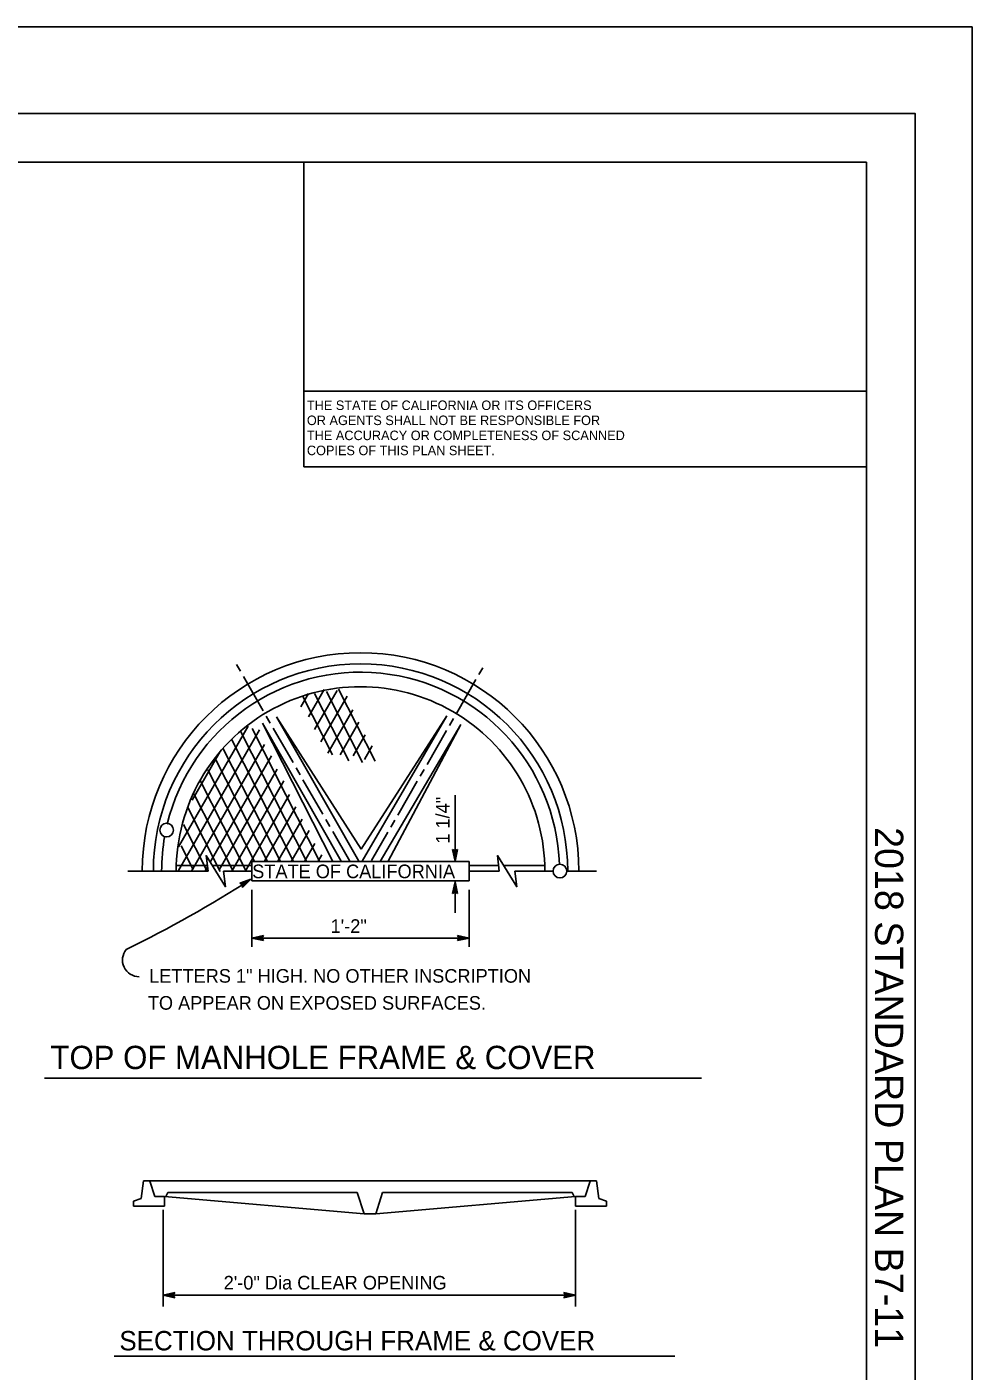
# Model space of a CAD drawing. Extents: x -894 to 866, y -476 to 714.
# Drawn here: x 379 to 866, y 21 to 714 of the extents above; entities that cross this region are included whole.
import ezdxf

# ---------------------------------------------------------------- set-up
doc = ezdxf.new("R2010")
doc.units = 0
for name, color, linetype in [('10 Sheet Format', 7, 'Continuous'), ('56 Stage 3 Anno', 7, 'Continuous'), ('57 Undefined', 7, 'Continuous'), ('60 Nongeo Data', 7, 'Continuous')]:
    doc.layers.add(name, color=color, linetype=linetype)

msp = doc.modelspace()

# ---------------------------------------------------------------- linework, layer by layer
at = {"layer": '10 Sheet Format'}
for p, q in [((836.58, 668.95), (836.58, 668.95)), ((-813.45, 643.96), (811.55, 643.96)), ((521.56, 525.89), (521.56, 643.96)), ((811.55, -406.04), (811.55, 643.96)), ((811.55, 525.89), (521.56, 525.89)), ((521.56, 487.06), (521.56, 525.89)), ((811.55, 487.06), (521.56, 487.06))]:
    msp.add_line(p, q, dxfattribs=at)
for points in [[(-894.04, 713.56), (865.96, 713.56), (865.96, -476.44), (-894.04, -476.44)], [(-863.43, 668.96), (836.57, 668.96), (836.57, -431.04), (-863.43, -431.04)], [(-863.43, 668.96), (836.57, 668.96), (836.57, -431.04), (-863.43, -431.04)]]:
    msp.add_lwpolyline(points, close=True, dxfattribs=at)
at = {"layer": '56 Stage 3 Anno'}
for p, q in [((599.5, 284), (599.5, 317.92)), ((599.5, 284), (598.17, 290)), ((598.17, 290), (599.5, 289.2)), ((598.18, 290), (598.18, 290)), ((599.5, 285.39), (598.53, 289.77)), ((599.51, 286.76), (598.88, 289.59)), ((599.51, 288.14), (599.24, 289.35)), ((599.5, 289.2), (600.84, 290)), ((600.84, 290), (599.5, 284)), ((599.5, 284), (599.5, 284)), ((600.49, 289.78), (599.51, 285.38)), ((600.13, 289.55), (599.51, 286.76)), ((599.78, 289.37), (599.51, 288.14)), ((600.84, 290), (600.84, 290)), ((488.58, 272.55), (494.37, 274.63)), ((489.98, 271.85), (488.58, 272.55)), ((488.58, 272.55), (488.58, 272.55)), ((488.96, 272.37), (493.2, 273.89)), ((489.35, 272.19), (492.03, 273.15)), ((489.68, 271.99), (490.87, 272.41)), ((492.03, 273.15), (489.98, 271.11)), ((490.01, 270.29), (489.98, 271.85)), ((490.87, 272.41), (489.99, 271.54)), ((494.37, 274.63), (490.01, 270.29)), ((490.01, 270.3), (490.01, 270.3)), ((493.19, 273.88), (490.02, 270.72)), ((494.37, 274.63), (494.37, 274.63)), ((598.17, 267.29), (599.5, 273.29)), ((598.52, 267.51), (599.5, 271.91)), ((598.88, 267.74), (599.5, 270.53)), ((599.5, 257.23), (599.5, 273.29)), ((599.5, 273.29), (599.5, 273.29)), ((599.5, 273.29), (600.83, 267.29)), ((599.5, 270.53), (600.13, 267.7)), ((599.51, 271.9), (600.48, 267.53)), ((494.82, 239.82), (494.82, 269.1)), ((599.5, 268.09), (598.17, 267.29)), ((598.17, 267.29), (598.17, 267.29)), ((599.23, 267.92), (599.5, 269.15)), ((599.5, 269.15), (599.77, 267.94)), ((600.83, 267.29), (599.5, 268.09)), ((600.83, 267.29), (600.83, 267.29)), ((606.82, 239.82), (606.82, 269.1)), ((494.82, 244.32), (500.82, 245.65)), ((494.82, 244.32), (606.82, 244.32)), ((500.82, 242.98), (494.82, 244.32)), ((494.82, 244.32), (494.82, 244.32)), ((500.6, 243.33), (496.2, 244.32)), ((496.21, 244.32), (500.58, 245.29)), ((497.58, 244.32), (500.41, 244.94)), ((500.37, 243.69), (497.58, 244.32)), ((498.96, 244.32), (500.17, 244.58)), ((500.19, 244.04), (498.96, 244.32)), ((500.82, 245.65), (500.02, 244.32)), ((500.02, 244.32), (500.82, 242.98)), ((500.82, 245.65), (500.82, 245.65)), ((500.82, 242.98), (500.82, 242.98)), ((601.62, 244.32), (600.82, 245.66)), ((600.82, 245.66), (600.82, 245.66)), ((600.82, 245.66), (606.82, 244.32)), ((606.82, 244.32), (600.82, 242.99)), ((600.82, 242.99), (601.62, 244.32)), ((600.82, 242.99), (600.82, 242.99)), ((601.04, 245.3), (605.44, 244.32)), ((605.43, 244.32), (601.05, 243.35)), ((604.06, 244.32), (601.23, 243.69)), ((601.27, 244.94), (604.06, 244.32)), ((601.45, 244.6), (602.68, 244.32)), ((602.68, 244.32), (601.47, 244.05)), ((606.82, 244.32), (606.82, 244.32)), ((387.94, 172.19), (726.43, 172.19)), ((449.06, 54.56), (449.06, 104.31)), ((661.59, 54.56), (661.59, 104.31)), ((449.06, 60.41), (455.06, 61.74)), ((449.06, 60.41), (661.59, 60.41)), ((455.06, 59.07), (449.06, 60.41)), ((449.06, 60.41), (449.06, 60.41)), ((454.84, 59.42), (450.44, 60.41)), ((450.45, 60.41), (454.82, 61.38)), ((451.82, 60.4), (454.64, 61.03)), ((454.61, 59.78), (451.82, 60.4)), ((453.2, 60.4), (454.41, 60.67)), ((454.43, 60.13), (453.2, 60.4)), ((455.06, 61.74), (454.26, 60.41)), ((454.26, 60.41), (455.06, 59.07)), ((455.06, 61.74), (455.06, 61.74)), ((455.06, 59.07), (455.06, 59.07)), ((656.39, 60.41), (655.59, 61.75)), ((655.59, 61.75), (655.59, 61.75)), ((655.59, 61.75), (661.59, 60.41)), ((661.59, 60.41), (655.59, 59.08)), ((655.59, 59.08), (656.39, 60.41)), ((655.59, 59.08), (655.59, 59.08)), ((655.8, 61.39), (660.21, 60.41)), ((660.19, 60.4), (655.82, 59.43)), ((658.82, 60.41), (656, 59.78)), ((656.04, 61.03), (658.82, 60.41)), ((656.21, 60.68), (657.44, 60.41)), ((657.44, 60.41), (656.23, 60.14)), ((661.59, 60.41), (661.59, 60.41)), ((423.89, 28.96), (712.74, 28.96))]:
    msp.add_line(p, q, dxfattribs=at)
for centre, radius, start, end in [((151.78, 808.48), 634.32, 296.02623, 302.68925), ((436.7, 233), 8.57, 140.25934, 270.66685)]:
    msp.add_arc(centre, radius, start, end, dxfattribs=at)
at = {"layer": '60 Nongeo Data'}
for p, q in [((520.02, 363.48), (523.92, 370.24)), ((536.4, 338.67), (520.96, 369.01)), ((523.97, 358.32), (532.11, 372.41)), ((544.74, 335.52), (527.08, 370.21)), ((527.11, 351.76), (538.71, 371.85)), ((530.36, 345.39), (543.9, 368.85)), ((551.88, 334.72), (533.25, 371.31)), ((558.28, 335.36), (539.41, 372.43)), ((533.89, 339.51), (546.82, 361.9)), ((457.1, 291.34), (492.97, 353.47)), ((540.79, 283.86), (500.3, 354.92)), ((536.5, 283.82), (500.3, 354.92)), ((549.99, 283.88), (507.52, 358.25)), ((551.06, 290.02), (507.52, 358.25)), ((540.37, 338.73), (550.01, 355.43)), ((551.06, 290.02), (595.25, 358.81)), ((551.69, 283.92), (595.25, 358.81)), ((560.94, 283.81), (602.47, 354.36)), ((565.12, 283.94), (602.47, 354.36)), ((456.98, 279.15), (498.83, 351.63)), ((516.35, 283.73), (484.26, 346.75)), ((523.02, 283.84), (489.06, 350.55)), ((529.72, 283.92), (494.96, 352.2)), ((546.99, 338.19), (553.26, 349.05)), ((463.68, 278.75), (501.38, 344.04)), ((464.04, 315.38), (478.45, 340.34)), ((509.57, 283.81), (479.89, 342.1)), ((552.84, 336.32), (556.87, 343.31)), ((473.32, 283.44), (504.93, 338.19)), ((502.83, 283.83), (476.02, 336.5)), ((491.93, 278.78), (468.16, 325.48)), ((496.12, 283.79), (472.06, 331.04)), ((477.92, 279.41), (507.91, 331.35)), ((485.2, 278.78), (464.94, 318.57)), ((484.51, 278.83), (511.33, 325.27)), ((478.55, 278.62), (461.62, 311.88)), ((491.34, 278.65), (514.25, 318.33)), ((501.26, 283.84), (517.44, 311.86)), ((508.21, 283.87), (520.68, 305.47)), ((471.71, 278.84), (459.52, 302.77)), ((515.09, 283.79), (524.3, 299.74)), ((464.57, 279.63), (458.33, 291.89)), ((522.01, 283.78), (527.3, 292.94)), ((528.99, 283.87), (530.88, 287.14)), ((472.24, 278.76), (430.84, 278.76)), ((455.91, 281.69), (471.87, 281.69)), ((470.68, 278.88), (471.95, 281.07)), ((474.54, 281.69), (494.89, 281.69)), ((494.89, 278.76), (480.24, 278.76)), ((494.82, 283.76), (606.82, 283.76)), ((494.82, 283.76), (494.82, 273.76)), ((606.82, 283.76), (606.82, 273.76)), ((606.87, 281.69), (621.94, 281.69)), ((622.31, 278.76), (606.87, 278.76)), ((624.48, 281.69), (645.75, 281.69)), ((649.93, 278.76), (630.31, 278.76)), ((672.41, 278.76), (657.08, 278.76)), ((494.82, 273.76), (606.82, 273.76)), ((438.9, 119.27), (437.76, 110.27)), ((438.9, 119.27), (672.44, 119.27)), ((444.76, 111.27), (442.18, 119.19)), ((666.59, 111.27), (669.16, 119.18)), ((672.44, 119.27), (673.59, 110.27)), ((444.76, 111.27), (449.76, 111.27)), ((449.76, 111.27), (552.71, 102.27)), ((449.76, 106.27), (449.76, 111.27)), ((450.42, 111.28), (451.44, 113.27)), ((451.44, 113.27), (549.14, 113.27)), ((552.71, 102.27), (549.14, 113.27)), ((558.71, 102.27), (562.07, 113.27)), ((558.71, 102.27), (661.59, 111.27)), ((562.07, 113.27), (659.9, 113.27)), ((660.92, 111.27), (659.9, 113.27)), ((661.59, 106.27), (661.59, 111.27)), ((666.59, 111.27), (661.59, 111.27)), ((437.76, 110.27), (433.76, 108.88)), ((433.76, 106.27), (433.76, 108.88)), ((433.76, 106.27), (449.76, 106.27)), ((677.59, 106.27), (661.59, 106.27)), ((673.59, 110.27), (677.59, 108.87)), ((677.59, 106.27), (677.59, 108.87)), ((552.71, 102.27), (558.71, 102.27))]:
    msp.add_line(p, q, dxfattribs=at)
for points in [[(488.89, 381.69), (486.84, 385.24)], [(611.8, 380.05), (613.82, 383.54)], [(500.68, 361.28), (490.43, 379.03)], [(600.2, 359.97), (610.29, 377.43)], [(504.26, 355.07), (502.21, 358.62)], [(596.68, 353.85), (598.69, 357.35)], [(516.04, 334.66), (505.8, 352.41)], [(585.08, 333.77), (595.16, 351.23)], [(519.63, 328.45), (517.58, 332)], [(531.41, 308.04), (521.17, 325.79)], [(581.55, 327.66), (583.57, 331.15)], [(569.96, 307.57), (580.04, 325.04)], [(535, 301.83), (532.95, 305.38)], [(566.43, 301.46), (568.44, 304.95)], [(545.34, 283.92), (536.54, 299.17)], [(556.54, 284.33), (564.91, 298.84)], [(472.24, 278.76), (471.24, 286.76), (481.24, 270.76), (480.24, 278.76)], [(622.31, 278.76), (621.31, 286.76), (631.31, 270.76), (630.31, 278.76)]]:
    msp.add_lwpolyline(points, dxfattribs=at)
for centre in [(450.89, 299.93), (653.55, 278.82)]:
    msp.add_circle(centre, 3.5, dxfattribs=at)
for radius, start, end in [(112.5, 0.0026, 180), (106.75, 0.00274, 179.99732), (102.5, 1.97944, 166.34488), (95, 0.00308, 180.0529), (102.5, 169.87716, 179.99721)]:
    msp.add_arc((550.82, 278.76), radius, start, end, dxfattribs=at)

# ---------------------------------------------------------------- texts
at = {"layer": '10 Sheet Format'}
for s, p in [('THE STATE OF CALIFORNIA OR ITS OFFICERS', (523.17, 516.25)), ('OR AGENTS SHALL NOT BE RESPONSIBLE FOR', (523.17, 508.5)), ('THE ACCURACY OR COMPLETENESS OF SCANNED', (523.17, 500.75)), ('COPIES OF THIS PLAN SHEET.', (523.17, 493))]:
    msp.add_text(s, height=4.9, dxfattribs=at).set_placement(p)
msp.add_text('2018 STANDARD PLAN B7-11', height=14.5, rotation=270, dxfattribs=at).set_placement((815.95, 301.47))
at = {"layer": '56 Stage 3 Anno'}
for s, height, p in [('TOP OF MANHOLE FRAME & COVER', 12, (391.04, 176.84)), ('SECTION THROUGH FRAME & COVER', 10, (426.55, 31.97))]:
    msp.add_text(s, height=height, dxfattribs=at).set_placement(p)
at = {"layer": '57 Undefined'}
msp.add_text('1 1/4"', height=7, rotation=90, dxfattribs=at).set_placement((596.7, 292.91))
for s, p in [('STATE OF CALIFORNIA', (495, 275.16)), ('1\'-2"', (535.4, 246.99)), ('LETTERS 1" HIGH. NO OTHER INSCRIPTION', (441.91, 221.34)), ('TO APPEAR ON EXPOSED SURFACES.', (441.21, 207.43)), ('2\'-0" Dia CLEAR OPENING', (480.3, 63.34))]:
    msp.add_text(s, height=7, dxfattribs=at).set_placement(p)

doc.saveas('drawing.dxf')
